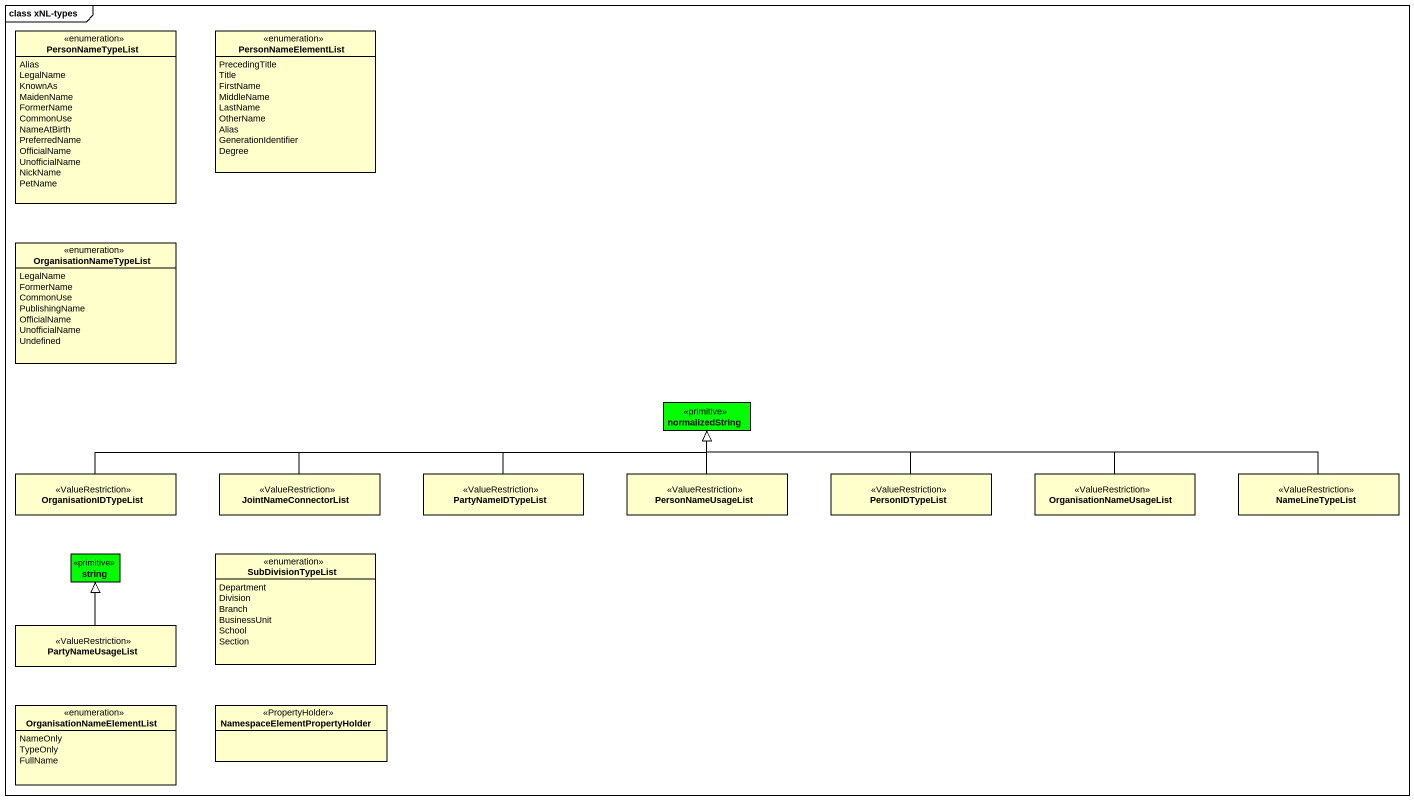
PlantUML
@startuml
mainframe class xNL-types
hide circle
hide empty members
enum PersonNameTypeList {
  Alias
  LegalName
  KnownAs
  MaidenName
  FormerName
  CommonUse
  NameAtBirth
  PreferredName
  OfficialName
  UnofficialName
  NickName
  PetName
}
enum PersonNameElementList {
  PrecedingTitle
  Title
  FirstName
  MiddleName
  LastName
  OtherName
  Alias
  GenerationIdentifier
  Degree
}
enum OrganisationNameTypeList {
  LegalName
  FormerName
  CommonUse
  PublishingName
  OfficialName
  UnofficialName
  Undefined
}
class normalizedString <<primitive>> #00FF00
class OrganisationIDTypeList <<ValueRestriction>>
class JointNameConnectorList <<ValueRestriction>>
class PartyNameIDTypeList <<ValueRestriction>>
class PersonNameUsageList <<ValueRestriction>>
class PersonIDTypeList <<ValueRestriction>>
class OrganisationNameUsageList <<ValueRestriction>>
class NameLineTypeList <<ValueRestriction>>
class string <<primitive>> #00FF00
enum SubDivisionTypeList {
  Department
  Division
  Branch
  BusinessUnit
  School
  Section
}
class PartyNameUsageList <<ValueRestriction>>
enum OrganisationNameElementList {
  NameOnly
  TypeOnly
  FullName
}
class "NamespaceElementPropertyHolder" as NamespaceElementPropertyHold <<PropertyHolder>>
OrganisationIDTypeList -right-|> normalizedString
JointNameConnectorList -right-|> normalizedString
PartyNameIDTypeList -right-|> normalizedString
PersonNameUsageList -up-|> normalizedString
PersonIDTypeList -left-|> normalizedString
OrganisationNameUsageList -left-|> normalizedString
NameLineTypeList -left-|> normalizedString
PartyNameUsageList -up-|> string
@enduml
